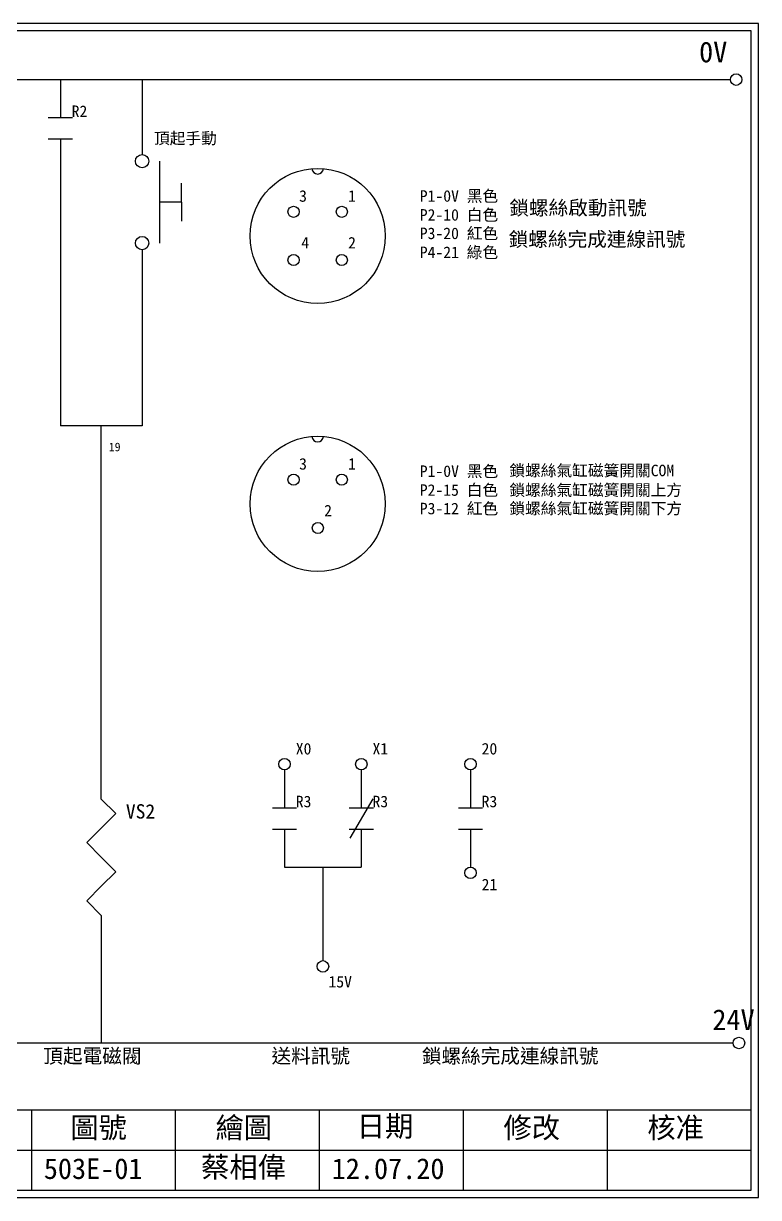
# Model space of a CAD drawing. Extents: x 325 to 612, y 3 to 207.
# Drawn here: x 484.6 to 612.3, y 3 to 207 of the extents above; entities that cross this region are included whole.
import ezdxf

# ---------------------------------------------------------------- set-up
doc = ezdxf.new("R2010")
doc.units = 0
doc.layers.get('0').update_dxf_attribs({"linetype": 'CONTINUOUS'})
doc.layers.add('圖框層', color=7, linetype='CONTINUOUS')
doc.layers.add('標尺寸層', color=3, linetype='CONTINUOUS')
doc.styles.add('STSL', font='KAIU.TTF')

msp = doc.modelspace()

# ---------------------------------------------------------------- linework, layer by layer
for q in [(512.12, 179.25), (512.12, 172.63)]:
    msp.add_line((512.12, 175.94), q)
for centre in [(608.44, 197.22), (608.92, 29.85)]:
    msp.add_circle(centre, 1)
at = {"layer": '圖框層', "color": 7}
for p, q in [((612.32, 206.97), (325.32, 206.97)), ((612.32, 3), (612.32, 206.97)), ((611.07, 205.72), (326.57, 205.72)), ((611.07, 4.25), (611.07, 205.72)), ((326.57, 18.25), (611.07, 18.25)), ((486.07, 4.25), (486.07, 18.25)), ((511.07, 4.25), (511.07, 18.25)), ((536.07, 4.25), (536.07, 18.25)), ((561.07, 4.25), (561.07, 18.25)), ((586.07, 4.25), (586.07, 18.25)), ((461.07, 11.25), (611.07, 11.25)), ((326.57, 4.25), (611.07, 4.25)), ((325.32, 3), (612.32, 3))]:
    msp.add_line(p, q, dxfattribs=at)
at = {"layer": '標尺寸層', "color": 7}
for p, q in [((329.84, 197.22), (607.44, 197.22)), ((491.06, 197.22), (491.06, 190.64)), ((505.25, 197.22), (505.25, 184.2)), ((491.06, 186.91), (491.06, 137.05)), ((508.25, 183.05), (508.25, 168.82)), ((512.12, 175.94), (508.25, 175.94)), ((505.25, 167.67), (505.25, 137.05)), ((529.99, 77.3), (529.99, 70.72)), ((543.33, 77.3), (543.33, 70.72)), ((562.28, 77.3), (562.28, 70.72)), ((529.99, 66.99), (529.99, 60.41)), ((543.33, 66.99), (543.33, 60.41)), ((562.28, 66.99), (562.28, 60.41)), ((330.05, 29.85), (607.92, 29.85))]:
    msp.add_line(p, q, dxfattribs=at)
at = {"layer": '標尺寸層'}
for p, q in [((488.96, 190.64), (493.16, 190.64)), ((488.96, 186.91), (493.16, 186.91)), ((498.15, 137.05), (491.06, 137.05)), ((498.15, 72.22), (498.15, 137.05)), ((505.25, 137.05), (498.15, 137.05)), ((498.15, 72.22), (500.68, 69.69)), ((545.33, 72.26), (541.33, 65.45)), ((500.68, 69.69), (498.15, 67.17)), ((527.89, 70.72), (532.09, 70.72)), ((541.23, 70.72), (545.42, 70.72)), ((560.18, 70.72), (564.37, 70.72)), ((498.15, 67.17), (495.63, 64.65)), ((527.89, 66.99), (532.09, 66.99)), ((541.23, 66.99), (545.42, 66.99)), ((560.18, 66.99), (564.37, 66.99)), ((495.63, 64.65), (498.15, 62.12)), ((498.15, 62.12), (500.68, 59.6)), ((500.68, 59.6), (498.15, 57.07)), ((529.99, 60.41), (543.33, 60.41)), ((536.66, 60.41), (536.66, 44.15)), ((498.15, 57.07), (495.63, 54.55)), ((495.63, 54.55), (498.15, 52.02)), ((498.15, 52.02), (498.15, 29.85))]:
    msp.add_line(p, q, dxfattribs=at)
at = {"layer": '標尺寸層', "color": 7}
for centre in [(505.25, 183.05), (505.25, 168.82)]:
    msp.add_circle(centre, 1.15, dxfattribs=at)
at = {"layer": '標尺寸層'}
for centre, radius in [((535.75, 170.06), 11.74), ((531.56, 174.25), 0.969), ((539.94, 174.25), 0.969), ((531.56, 165.87), 0.969), ((539.94, 165.87), 0.969), ((535.75, 123.52), 11.74), ((531.56, 127.71), 0.969), ((539.94, 127.71), 0.969), ((535.78, 119.32), 0.969), ((529.99, 78.3), 1), ((543.33, 78.3), 1), ((562.28, 78.3), 1), ((562.28, 59.41), 1), ((536.66, 43.15), 1)]:
    msp.add_circle(centre, radius, dxfattribs=at)
for centre in [(535.75, 181.8), (535.75, 135.26)]:
    msp.add_arc(centre, 0.99, 182.4166, 357.5834, dxfattribs=at)

# ---------------------------------------------------------------- texts
at = {"layer": '圖框層', "color": 4, "style": 'STSL'}
for s, height, p in [('0V', 3.6, (602, 200.22)), ('R2', 2, (493.01, 190.72)), ('頂起手動', 2, (507.32, 186.03)), ('3', 2, (532.52, 176)), ('1', 2, (541.03, 176)), ('P1-0V 黑色', 2, (553.48, 176)), ('鎖螺絲啟動訊號', 2.5, (569.04, 173.69)), ('P2-10 白色', 2, (553.48, 172.72)), ('P3-20 紅色', 2, (553.48, 169.51)), ('4', 2, (532.91, 167.88)), ('2', 2, (541.03, 167.88)), ('鎖螺絲完成連線訊號', 2.5, (568.92, 168.24)), ('P4-21 綠色', 2, (553.48, 166.22)), ('19', 1.5, (499.47, 132.65)), ('3', 2, (532.52, 129.46)), ('1', 2, (541.03, 129.46)), ('鎖螺絲氣缸磁簧開關COM', 2, (569.04, 128.31)), ('P1-0V 黑色', 2, (553.48, 128.19)), ('P2-15 白色', 2, (553.48, 124.91)), ('鎖螺絲氣缸磁簧開關上方', 2, (569.04, 124.91)), ('2', 2, (536.87, 121.34)), ('P3-12 紅色', 2, (553.48, 121.7)), ('鎖螺絲氣缸磁簧開關下方', 2, (569.04, 121.72)), ('X0', 2, (531.94, 79.97)), ('X1', 2, (545.27, 79.97)), ('20', 2, (564.22, 79.97)), ('R3', 2, (531.94, 70.8)), ('R3', 2, (545.27, 70.8)), ('R3', 2, (564.22, 70.8)), ('VS2', 2.5, (502.43, 68.83)), ('21', 2, (564.22, 56.37)), ('15V', 2, (537.62, 39.49)), ('24V', 3.6, (604.3, 32.09)), ('頂起電磁閥', 2.5, (488.1, 26.34)), ('送料訊號', 2.5, (527.73, 26.34)), ('鎖螺絲完成連線訊號', 2.5, (553.84, 26.34)), ('圖號', 3.6, (492.78, 13.34)), ('繪圖', 3.6, (518.01, 13.34)), ('日期', 3.6, (542.54, 13.59)), ('修改', 3.6, (568.01, 13.34)), ('核准', 3.6, (593.01, 13.34)), ('蔡相偉', 3.6, (515.5, 6.47)), ('503E-01', 3.6, (488.18, 6.22)), ('12.07.20', 3.6, (538.18, 6.22))]:
    msp.add_text(s, height=height, dxfattribs=at).set_placement(p)

doc.saveas('drawing.dxf')
